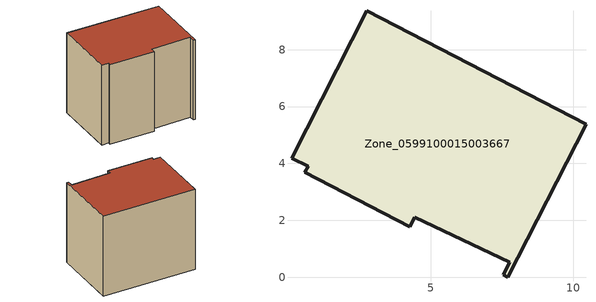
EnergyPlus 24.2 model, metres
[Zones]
Zone_0599100015003667
 floor ground (C_G): 4.44,2.12 4.26,1.78 0.58,3.68 0.7,3.9 0.1,4.19 2.75,9.37 10.46,5.39 7.7,0 7.55,0.08 7.78,0.52 z0.83
 wall outside (C_F): 7.7,0 10.46,5.39 2.75,9.37 0.1,4.19 0.7,3.9 0.58,3.68 4.26,1.78 4.44,2.12 7.78,0.52 7.55,0.08 7.7,0 z0.83:8.51
 roof outside (C_R): 4.26,1.78 4.44,2.12 7.78,0.52 7.55,0.08 7.7,0 10.46,5.39 2.75,9.37 0.1,4.19 0.7,3.9 0.58,3.68 z8.51
[BUILDING]
Pand.0599100015003667: North Axis=0; Terrain=City; Loads Convergence Tolerance Value=0.04; Temperature Convergence Tolerance Value=0.4; Solar Distribution=FullExterior; Maximum Number of Warmup Days=25; Minimum Number of Warmup Days=1
[Site:Location]
Rotterdam.The.Hague.AP_ZH_NLD Design_Conditions: Latitude=51.96; Longitude=4.45; Time Zone=1; Elevation=-4.5
[SITE:GROUNDTEMPERATURE:BUILDINGSURFACE]
18, 18, 18, 18, 18, 18, 18, 18, 18, 18, 18, 18
[MATERIAL] Thermal Absorptance=0.9; Solar Absorptance=0.7; Visible Absorptance=0.7
Name | Roughness | Thickness | Conductivity | Density | Specific Heat
G.TC.1946-1964 | MediumSmooth | 0.15 | 1 | 540 | 1210
F.TC.1946-1964 | Rough | 0.3 | 0.857143 | 1920 | 840
R.TC.1946-1964 | MediumRough | 0.2 | 0.235294 | 1500 | 1000
[CONSTRUCTION]
C_G: G.TC.1946-1964
C_F: F.TC.1946-1964
C_R: R.TC.1946-1964
[ZONE]
Zone_0599100015003667: Type=1; Multiplier=1; Ceiling Height=Autocalculate; Volume=Autocalculate; Floor Area=autocalculate; Part of Total Floor Area=Yes
[ZONEINFILTRATION:DESIGNFLOWRATE]
Infil_Zone_0599100015003667: Zone or ZoneList or Space or SpaceList=Zone_0599100015003667; Schedule=AlwaysOn; Design Flow Rate Calculation Method=Flow/Area; Flow Rate per Floor Area=0.003; Constant Term Coefficient=1; Temperature Term Coefficient=0; Velocity Term Coefficient=0; Velocity Squared Term Coefficient=0
[HVACTEMPLATE:ZONE:IDEALLOADSAIRSYSTEM]
Zone_0599100015003667: Maximum Heating Supply Air Temperature=50; Minimum Cooling Supply Air Temperature=13; Maximum Heating Supply Air Humidity Ratio=0.0156; Minimum Cooling Supply Air Humidity Ratio=0.0077; Heating Limit=NoLimit; Cooling Limit=NoLimit; Dehumidification Control Type=ConstantSensibleHeatRatio; Cooling Sensible Heat Ratio=0.7; Dehumidification Setpoint=60; Humidification Control Type=None; Humidification Setpoint=30; Outdoor Air Method=None; Outdoor Air Flow Rate per Person=0.00944; Outdoor Air Flow Rate per Zone Floor Area=0; Outdoor Air Flow Rate per Zone=0; Demand Controlled Ventilation Type=None; Outdoor Air Economizer Type=NoEconomizer; Heat Recovery Type=None; Sensible Heat Recovery Effectiveness=0.7; Latent Heat Recovery Effectiveness=0.65
[ZONECONTROL:THERMOSTAT]
ThermostatControl_Zone_0599100015003667: Zone or ZoneList=Zone_0599100015003667; Control Type Schedule=DualSetpointControlType; Control 1=Thermostat_Zone_0599100015003667; Temperature Difference Between Cutout And Setpoint=0
[THERMOSTATSETPOINT:DUALSETPOINT]
Thermostat_Zone_0599100015003667: Heating Setpoint Temperature Schedule=HeatingSetpoint_Zone_0599100015003667; Cooling Setpoint Temperature Schedule=CoolingSetpoint_Zone_0599100015003667
[SCHEDULE:COMPACT]
HeatingSetpoint_Zone_0599100015003667: Through: 12/31, For: AllDays, Until: 24:00, 21
CoolingSetpoint_Zone_0599100015003667: Through: 12/31, For: AllDays, Until: 24:00, 24
DualSetpointControlType: Through: 12/31, For: AllDays, Until: 24:00, 4
AlwaysOn: Through: 12/31, For: AllDays, Until: 24:00, 1
